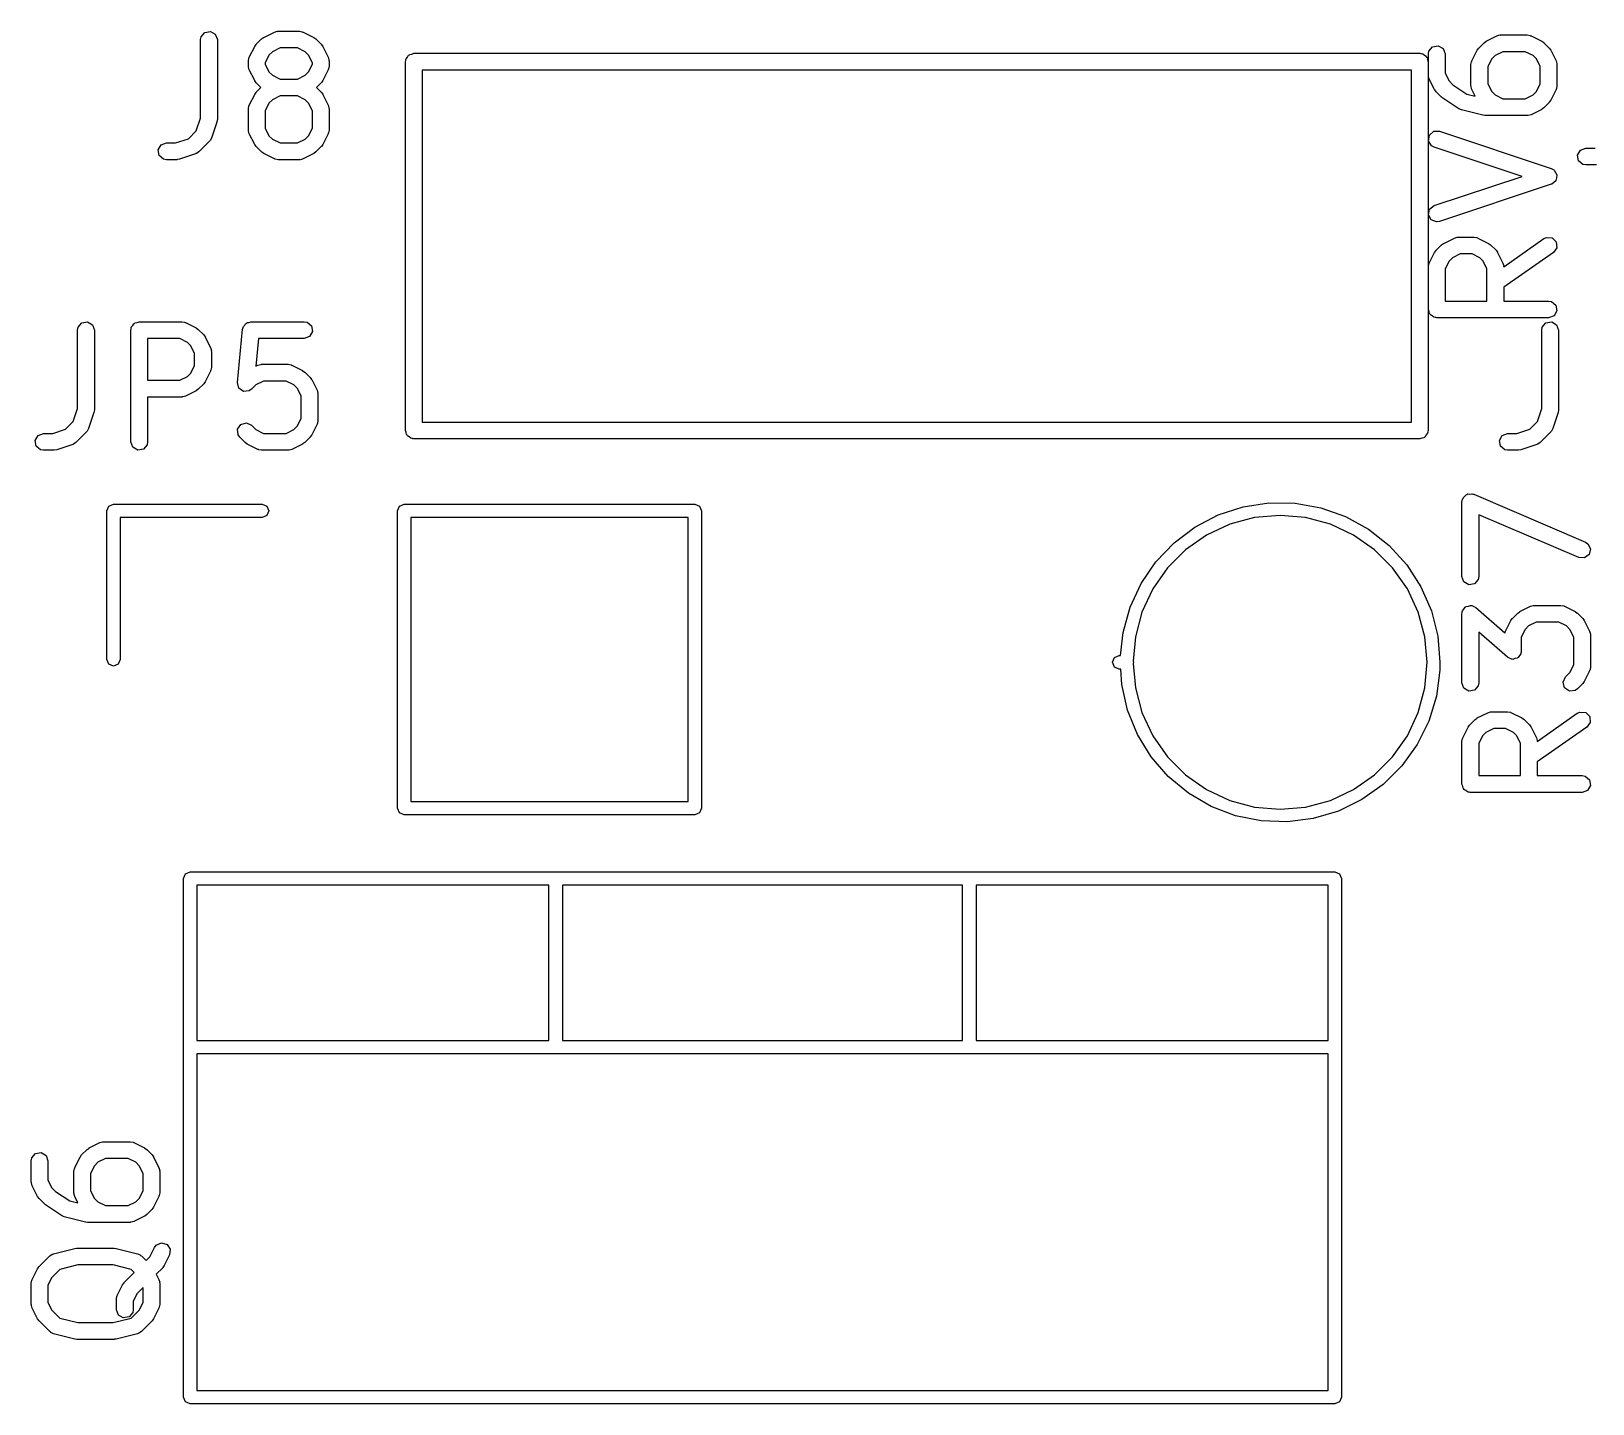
# Model space of a CAD drawing. Extents: x 10 to 287, y -200 to -10.
# Drawn here: x 111.28 to 125.25, y -58.96 to -46.68 of the extents above; entities that cross this region are included whole.
import ezdxf

# ---------------------------------------------------------------- set-up
doc = ezdxf.new("R2010")
doc.units = 0
doc.layers.add('BLACK', color=7, linetype='CONTINUOUS')

msp = doc.modelspace()

# ---------------------------------------------------------------- linework, layer by layer
at = {"layer": 'BLACK', "linetype": 'CONTINUOUS'}
for p, q in [((112.792, -46.7524), (112.796, -46.7267)), ((112.792, -47.4545), (112.792, -46.7524)), ((112.796, -46.7267), (112.829, -46.6874)), ((112.829, -46.6874), (112.88, -46.6785)), ((112.88, -46.6785), (112.924, -46.7042)), ((112.924, -46.7042), (112.942, -46.7524)), ((112.942, -46.7524), (112.942, -47.4667)), ((113.276, -46.8141), (113.289, -46.7961)), ((113.289, -46.7961), (113.29, -46.7946)), ((113.29, -46.7946), (113.337, -46.747)), ((113.337, -46.747), (113.356, -46.7341)), ((113.356, -46.7341), (113.357, -46.7329)), ((113.357, -46.7329), (113.452, -46.6853)), ((113.452, -46.6853), (113.477, -46.6779)), ((113.477, -46.6779), (113.481, -46.6789)), ((113.481, -46.6789), (113.486, -46.6774)), ((113.486, -46.6774), (113.676, -46.6774)), ((113.676, -46.6774), (113.702, -46.6819)), ((113.702, -46.6819), (113.705, -46.6848)), ((113.705, -46.6848), (113.71, -46.6853)), ((113.71, -46.6853), (113.805, -46.7329)), ((113.805, -46.7329), (113.823, -46.7463)), ((113.823, -46.7463), (113.824, -46.747)), ((113.824, -46.747), (113.872, -46.7946)), ((113.872, -46.7946), (113.885, -46.813)), ((124.228, -46.8279), (124.276, -46.7803)), ((124.276, -46.7803), (124.294, -46.7674)), ((124.294, -46.7674), (124.295, -46.7663)), ((124.295, -46.7663), (124.39, -46.7186)), ((124.39, -46.7186), (124.415, -46.7112)), ((124.415, -46.7112), (124.42, -46.7122)), ((124.42, -46.7122), (124.424, -46.7107)), ((124.424, -46.7107), (124.662, -46.7107)), ((124.662, -46.7107), (124.688, -46.7152)), ((124.688, -46.7152), (124.691, -46.7181)), ((124.691, -46.7181), (124.695, -46.7186)), ((124.695, -46.7186), (124.791, -46.7663)), ((124.791, -46.7663), (124.809, -46.7796)), ((124.809, -46.7796), (124.81, -46.7803)), ((124.81, -46.7803), (124.858, -46.8279)), ((113.22, -46.9429), (113.225, -46.9172)), ((113.225, -46.9172), (113.228, -46.9138)), ((113.228, -46.9093), (113.276, -46.8141)), ((113.228, -46.9138), (113.228, -46.9093)), ((113.404, -46.892), (113.37, -46.9606)), ((113.435, -46.8616), (113.404, -46.892)), ((113.503, -46.8274), (113.435, -46.8616)), ((113.658, -46.8274), (113.503, -46.8274)), ((113.727, -46.8616), (113.658, -46.8274)), ((113.757, -46.892), (113.727, -46.8616)), ((113.792, -46.9606), (113.757, -46.892)), ((113.885, -46.813), (113.886, -46.8141)), ((113.886, -46.8141), (113.934, -46.9093)), ((113.934, -46.9093), (113.941, -46.9343)), ((113.941, -46.9343), (113.94, -46.9386)), ((113.94, -46.9386), (113.942, -46.9429)), ((114.625, -46.95), (114.627, -46.9403)), ((114.626, -46.937), (114.628, -46.9341)), ((114.627, -46.9403), (114.626, -46.937)), ((114.628, -46.9341), (114.63, -46.9243)), ((114.63, -46.9243), (114.642, -46.9094)), ((114.642, -46.9094), (114.652, -46.8925)), ((114.652, -46.8925), (114.658, -46.8902)), ((114.658, -46.8902), (114.662, -46.885)), ((114.662, -46.885), (114.682, -46.8817)), ((114.682, -46.8817), (114.7, -46.875)), ((114.7, -46.875), (123.7, -46.875)), ((123.7, -46.875), (123.71, -46.8767)), ((123.71, -46.8767), (123.713, -46.8761)), ((123.713, -46.8761), (123.716, -46.8778)), ((123.716, -46.8778), (123.726, -46.8795)), ((123.726, -46.8795), (123.741, -46.892)), ((123.741, -46.892), (123.757, -46.9018)), ((123.757, -46.9018), (123.76, -46.9081)), ((123.76, -46.9081), (123.765, -46.9125)), ((123.765, -46.9125), (123.768, -46.9317)), ((123.768, -46.9317), (123.775, -46.95)), ((123.777, -46.881), (123.782, -46.8553)), ((123.777, -47.0714), (123.777, -46.881)), ((123.782, -46.8553), (123.815, -46.816)), ((123.815, -46.816), (123.865, -46.8071)), ((123.865, -46.8071), (123.91, -46.8327)), ((123.91, -46.8327), (123.927, -46.881)), ((123.927, -46.881), (123.927, -47.0537)), ((124.166, -46.9426), (124.214, -46.8474)), ((124.214, -46.8474), (124.227, -46.8294)), ((124.227, -46.8294), (124.228, -46.8279)), ((124.343, -46.9254), (124.308, -46.9939)), ((124.373, -46.895), (124.343, -46.9254)), ((124.442, -46.8607), (124.373, -46.895)), ((124.644, -46.8607), (124.442, -46.8607)), ((124.713, -46.895), (124.644, -46.8607)), ((124.743, -46.9254), (124.713, -46.895)), ((124.777, -46.9939), (124.743, -46.9254)), ((124.858, -46.8279), (124.871, -46.8463)), ((124.871, -46.8463), (124.872, -46.8474)), ((124.872, -46.8474), (124.919, -46.9426)), ((113.22, -46.9905), (113.22, -46.9429)), ((113.222, -46.9947), (113.22, -46.9905)), ((113.221, -46.999), (113.222, -46.9947)), ((113.228, -47.024), (113.221, -46.999)), ((113.276, -47.1193), (113.228, -47.024)), ((113.37, -46.9606), (113.37, -46.9728)), ((113.37, -46.9728), (113.404, -47.0413)), ((113.404, -47.0413), (113.435, -47.0717)), ((113.435, -47.0717), (113.503, -47.106)), ((113.658, -47.106), (113.727, -47.0717)), ((113.727, -47.0717), (113.757, -47.0413)), ((113.757, -47.0413), (113.792, -46.9728)), ((113.792, -46.9728), (113.792, -46.9606)), ((113.934, -47.024), (113.886, -47.1193)), ((113.937, -47.0161), (113.934, -47.0196)), ((113.934, -47.0196), (113.934, -47.024)), ((113.942, -46.9905), (113.937, -47.0161)), ((113.942, -46.9429), (113.942, -46.9905)), ((114.625, -50.25), (114.625, -46.95)), ((114.775, -47.025), (114.775, -50.175)), ((123.625, -47.025), (114.775, -47.025)), ((123.625, -50.175), (123.625, -47.025)), ((123.775, -46.95), (123.775, -50.25)), ((123.779, -47.0756), (123.777, -47.0714)), ((123.778, -47.08), (123.779, -47.0756)), ((123.785, -47.105), (123.778, -47.08)), ((123.927, -47.0537), (123.962, -47.1222)), ((124.158, -46.9762), (124.163, -46.9505)), ((124.158, -47.1667), (124.158, -46.9762)), ((124.163, -46.9505), (124.166, -46.9471)), ((124.166, -46.9471), (124.166, -46.9426)), ((124.308, -46.9939), (124.308, -47.149)), ((124.777, -47.149), (124.777, -46.9939)), ((124.919, -46.9426), (124.927, -46.9676)), ((124.927, -46.9676), (124.926, -46.972)), ((124.926, -46.972), (124.927, -46.9762)), ((124.927, -46.9762), (124.927, -47.1667)), ((113.277, -47.1204), (113.276, -47.1193)), ((113.29, -47.1387), (113.277, -47.1204)), ((113.332, -47.181), (113.29, -47.1387)), ((113.29, -47.2232), (113.332, -47.181)), ((113.503, -47.106), (113.658, -47.106)), ((113.872, -47.1387), (113.83, -47.181)), ((113.83, -47.181), (113.872, -47.2232)), ((113.873, -47.1373), (113.872, -47.1387)), ((113.886, -47.1193), (113.873, -47.1373)), ((123.833, -47.2002), (123.785, -47.105)), ((123.834, -47.2013), (123.833, -47.2002)), ((123.847, -47.2197), (123.834, -47.2013)), ((123.895, -47.2673), (123.847, -47.2197)), ((123.962, -47.1222), (123.995, -47.156)), ((123.995, -47.156), (124.121, -47.2399)), ((124.16, -47.1709), (124.158, -47.1667)), ((124.159, -47.1752), (124.16, -47.1709)), ((124.166, -47.2002), (124.159, -47.1752)), ((124.195, -47.2584), (124.166, -47.2002)), ((124.308, -47.149), (124.343, -47.2175)), ((124.343, -47.2175), (124.373, -47.2479)), ((124.713, -47.2479), (124.743, -47.2175)), ((124.743, -47.2175), (124.777, -47.149)), ((124.919, -47.2002), (124.872, -47.2954)), ((124.92, -47.1958), (124.919, -47.2002)), ((124.923, -47.1923), (124.92, -47.1958)), ((124.927, -47.1667), (124.923, -47.1923)), ((113.22, -47.3714), (113.225, -47.3458)), ((113.225, -47.3458), (113.228, -47.3423)), ((113.228, -47.3379), (113.276, -47.2426)), ((113.228, -47.3423), (113.228, -47.3379)), ((113.276, -47.2426), (113.289, -47.2246)), ((113.289, -47.2246), (113.29, -47.2232)), ((113.404, -47.3206), (113.37, -47.3891)), ((113.435, -47.2902), (113.404, -47.3206)), ((113.503, -47.256), (113.435, -47.2902)), ((113.658, -47.256), (113.503, -47.256)), ((113.727, -47.2902), (113.658, -47.256)), ((113.757, -47.3206), (113.727, -47.2902)), ((113.792, -47.3891), (113.757, -47.3206)), ((113.872, -47.2232), (113.885, -47.2415)), ((113.885, -47.2415), (113.886, -47.2426)), ((113.886, -47.2426), (113.934, -47.3379)), ((113.934, -47.3379), (113.941, -47.3629)), ((123.898, -47.2688), (123.895, -47.2673)), ((123.906, -47.2767), (123.898, -47.2688)), ((124.049, -47.3719), (123.906, -47.2767)), ((124.121, -47.2399), (124.195, -47.2584)), ((124.373, -47.2479), (124.442, -47.2821)), ((124.442, -47.2821), (124.644, -47.2821)), ((124.644, -47.2821), (124.713, -47.2479)), ((124.858, -47.3149), (124.81, -47.3626)), ((124.872, -47.2954), (124.858, -47.3135)), ((124.858, -47.3135), (124.858, -47.3149)), ((112.753, -47.569), (112.792, -47.4545)), ((112.938, -47.4904), (112.89, -47.6332)), ((112.942, -47.4667), (112.938, -47.4887)), ((112.938, -47.4887), (112.938, -47.4904)), ((113.22, -47.5619), (113.22, -47.3714)), ((113.37, -47.3891), (113.37, -47.5442)), ((113.792, -47.5442), (113.792, -47.3891)), ((113.941, -47.3629), (113.94, -47.3672)), ((113.94, -47.3672), (113.942, -47.3714)), ((113.942, -47.3714), (113.942, -47.5619)), ((124.049, -47.372), (124.049, -47.3719)), ((124.072, -47.3823), (124.049, -47.372)), ((124.263, -47.4299), (124.072, -47.3823)), ((124.266, -47.4295), (124.263, -47.4299)), ((124.281, -47.4321), (124.266, -47.4295)), ((124.662, -47.4321), (124.281, -47.4321)), ((124.666, -47.4306), (124.662, -47.4321)), ((124.67, -47.4316), (124.666, -47.4306)), ((124.695, -47.4242), (124.67, -47.4316)), ((124.791, -47.3766), (124.695, -47.4242)), ((124.792, -47.3754), (124.791, -47.3766)), ((124.81, -47.3626), (124.792, -47.3754)), ((112.569, -47.6774), (112.683, -47.6392)), ((112.683, -47.6392), (112.753, -47.569)), ((112.89, -47.6332), (112.878, -47.6561)), ((113.222, -47.5661), (113.22, -47.5619)), ((113.221, -47.5705), (113.222, -47.5661)), ((113.228, -47.5954), (113.221, -47.5705)), ((113.276, -47.6907), (113.228, -47.5954)), ((113.37, -47.5442), (113.404, -47.6127)), ((113.404, -47.6127), (113.435, -47.6431)), ((113.727, -47.6431), (113.757, -47.6127)), ((113.757, -47.6127), (113.792, -47.5442)), ((113.934, -47.5954), (113.886, -47.6907)), ((113.937, -47.5876), (113.934, -47.591)), ((113.934, -47.591), (113.934, -47.5954)), ((113.942, -47.5619), (113.937, -47.5876)), ((123.779, -47.6579), (123.786, -47.6071)), ((123.786, -47.6071), (123.825, -47.5731)), ((123.825, -47.5731), (123.876, -47.5717)), ((123.876, -47.5717), (124.876, -47.905)), ((112.412, -47.7394), (112.438, -47.6949)), ((112.421, -47.7899), (112.412, -47.7394)), ((112.438, -47.6949), (112.486, -47.6774)), ((112.486, -47.6774), (112.569, -47.6774)), ((112.748, -47.7759), (112.605, -47.8235)), ((112.751, -47.7731), (112.748, -47.7759)), ((112.756, -47.7727), (112.751, -47.7731)), ((112.777, -47.7578), (112.756, -47.7727)), ((112.872, -47.6626), (112.777, -47.7578)), ((112.874, -47.6585), (112.872, -47.6626)), ((112.878, -47.6561), (112.874, -47.6585)), ((113.277, -47.6918), (113.276, -47.6907)), ((113.29, -47.7102), (113.277, -47.6918)), ((113.337, -47.7578), (113.29, -47.7102)), ((113.339, -47.7585), (113.337, -47.7578)), ((113.357, -47.7718), (113.339, -47.7585)), ((113.452, -47.8195), (113.357, -47.7718)), ((113.435, -47.6431), (113.503, -47.6774)), ((113.503, -47.6774), (113.658, -47.6774)), ((113.658, -47.6774), (113.727, -47.6431)), ((113.805, -47.7718), (113.71, -47.8195)), ((113.806, -47.7707), (113.805, -47.7718)), ((113.824, -47.7578), (113.806, -47.7707)), ((113.872, -47.7102), (113.824, -47.7578)), ((113.873, -47.7087), (113.872, -47.7102)), ((113.886, -47.6907), (113.873, -47.7087)), ((123.806, -47.7016), (123.779, -47.6579)), ((123.829, -47.714), (123.806, -47.7016)), ((124.615, -47.9762), (123.829, -47.714)), ((125.112, -47.7855), (125.138, -47.7411)), ((125.138, -47.7411), (125.186, -47.7236)), ((125.186, -47.7236), (125.269, -47.7236)), ((112.46, -47.8229), (112.421, -47.7899)), ((112.486, -47.8274), (112.46, -47.8229)), ((112.581, -47.8274), (112.486, -47.8274)), ((112.582, -47.8268), (112.581, -47.8274)), ((112.605, -47.8235), (112.582, -47.8268)), ((113.457, -47.82), (113.452, -47.8195)), ((113.46, -47.8229), (113.457, -47.82)), ((113.486, -47.8274), (113.46, -47.8229)), ((113.676, -47.8274), (113.486, -47.8274)), ((113.68, -47.8258), (113.676, -47.8274)), ((113.685, -47.8269), (113.68, -47.8258)), ((113.71, -47.8195), (113.685, -47.8269)), ((124.876, -47.905), (124.899, -47.9174)), ((124.899, -47.9174), (124.9, -47.9193)), ((125.121, -47.8361), (125.112, -47.7855)), ((125.16, -47.869), (125.121, -47.8361)), ((125.186, -47.8736), (125.16, -47.869)), ((125.281, -47.8736), (125.186, -47.8736)), ((123.829, -48.2384), (124.615, -47.9762)), ((124.876, -48.0473), (123.876, -48.3807)), ((124.878, -48.046), (124.876, -48.0473)), ((124.88, -48.0459), (124.878, -48.046)), ((124.898, -48.0302), (124.88, -48.0459)), ((124.916, -48.0155), (124.898, -48.0302)), ((124.9, -47.9193), (124.902, -47.9201)), ((124.902, -47.9201), (124.913, -47.9409)), ((124.913, -47.9409), (124.926, -47.9612)), ((124.917, -48.0133), (124.916, -48.0155)), ((124.918, -48.0119), (124.917, -48.0133)), ((124.922, -47.9884), (124.918, -48.0119)), ((124.927, -47.9652), (124.922, -47.9884)), ((124.926, -47.9612), (124.926, -47.9633)), ((124.926, -47.9633), (124.927, -47.9652)), ((123.778, -48.3205), (123.788, -48.2703)), ((123.803, -48.3656), (123.778, -48.3205)), ((123.788, -48.2703), (123.829, -48.2384)), ((123.85, -48.3845), (123.803, -48.3656)), ((123.876, -48.3807), (123.85, -48.3845)), ((123.847, -48.6374), (123.895, -48.5898)), ((123.895, -48.5898), (123.913, -48.577)), ((123.913, -48.577), (123.914, -48.5758)), ((123.914, -48.5758), (124.009, -48.5282)), ((124.009, -48.5282), (124.034, -48.5207)), ((124.034, -48.5207), (124.039, -48.5218)), ((124.039, -48.5218), (124.043, -48.5202)), ((124.043, -48.5202), (124.186, -48.5202)), ((124.186, -48.5202), (124.211, -48.5248)), ((124.211, -48.5248), (124.215, -48.5276)), ((124.215, -48.5276), (124.219, -48.5282)), ((124.219, -48.5282), (124.314, -48.5758)), ((124.314, -48.5758), (124.333, -48.5891)), ((124.333, -48.5891), (124.334, -48.5898)), ((124.334, -48.5898), (124.382, -48.6374)), ((124.451, -48.7848), (124.809, -48.5338)), ((124.809, -48.5338), (124.833, -48.5228)), ((124.833, -48.5228), (124.884, -48.5273)), ((124.884, -48.5273), (124.92, -48.5636)), ((124.925, -48.6147), (124.895, -48.6567)), ((124.92, -48.5636), (124.925, -48.6147)), ((123.782, -48.7601), (123.785, -48.7566)), ((123.785, -48.7522), (123.833, -48.6569)), ((123.785, -48.7566), (123.785, -48.7522)), ((123.833, -48.6569), (123.846, -48.6389)), ((123.846, -48.6389), (123.847, -48.6374)), ((123.962, -48.7349), (123.927, -48.8034)), ((123.992, -48.7045), (123.962, -48.7349)), ((124.061, -48.6702), (123.992, -48.7045)), ((124.168, -48.6702), (124.061, -48.6702)), ((124.237, -48.7045), (124.168, -48.6702)), ((124.267, -48.7349), (124.237, -48.7045)), ((124.301, -48.8034), (124.267, -48.7349)), ((124.382, -48.6374), (124.394, -48.6558)), ((124.394, -48.6558), (124.396, -48.6569)), ((124.396, -48.6569), (124.443, -48.7522)), ((124.443, -48.7522), (124.451, -48.7771)), ((124.895, -48.6567), (124.451, -48.9676)), ((123.777, -48.7857), (123.782, -48.7601)), ((123.777, -49.1667), (123.777, -48.7857)), ((123.927, -48.8034), (123.927, -49.0917)), ((124.301, -49.0917), (124.301, -48.8034)), ((124.451, -48.7771), (124.45, -48.7815)), ((124.45, -48.7815), (124.451, -48.7848)), ((124.451, -48.9676), (124.451, -49.0917)), ((123.784, -49.185), (123.777, -49.1667)), ((123.927, -49.0917), (124.301, -49.0917)), ((124.451, -49.0917), (124.852, -49.0917)), ((124.852, -49.0917), (124.878, -49.0962)), ((124.878, -49.0962), (124.917, -49.1292)), ((124.917, -49.1292), (124.926, -49.1797)), ((111.696, -49.3267), (111.729, -49.2874)), ((111.729, -49.2874), (111.78, -49.2785)), ((111.78, -49.2785), (111.824, -49.3042)), ((111.824, -49.3042), (111.842, -49.3524)), ((112.172, -49.3267), (112.185, -49.3118)), ((112.185, -49.3118), (112.195, -49.2949)), ((112.195, -49.2949), (112.201, -49.2926)), ((112.201, -49.2926), (112.205, -49.2874)), ((112.205, -49.2874), (112.225, -49.284)), ((112.225, -49.284), (112.243, -49.2774)), ((112.243, -49.2774), (112.624, -49.2774)), ((112.624, -49.2774), (112.649, -49.2819)), ((112.649, -49.2819), (112.653, -49.2848)), ((112.653, -49.2848), (112.657, -49.2853)), ((112.657, -49.2853), (112.753, -49.3329)), ((113.175, -49.3198), (113.187, -49.3087)), ((113.187, -49.3087), (113.195, -49.2949)), ((113.195, -49.2949), (113.204, -49.2913)), ((113.204, -49.2913), (113.212, -49.284)), ((113.212, -49.284), (113.228, -49.2828)), ((113.228, -49.2828), (113.243, -49.2774)), ((113.243, -49.2774), (113.719, -49.2774)), ((113.719, -49.2774), (113.745, -49.2819)), ((113.745, -49.2819), (113.784, -49.3149)), ((113.784, -49.3149), (113.793, -49.3654)), ((123.787, -49.2042), (123.784, -49.185)), ((123.793, -49.2085), (123.787, -49.2042)), ((123.795, -49.2149), (123.793, -49.2085)), ((123.812, -49.2246), (123.795, -49.2149)), ((123.827, -49.2371), (123.812, -49.2246)), ((123.836, -49.2389), (123.827, -49.2371)), ((123.839, -49.2405), (123.836, -49.2389)), ((123.843, -49.2399), (123.839, -49.2405)), ((123.852, -49.2417), (123.843, -49.2399)), ((124.852, -49.2417), (123.852, -49.2417)), ((124.796, -49.3267), (124.829, -49.2874)), ((124.829, -49.2874), (124.88, -49.2785)), ((124.901, -49.2241), (124.852, -49.2417)), ((124.88, -49.2785), (124.924, -49.3042)), ((124.926, -49.1797), (124.901, -49.2241)), ((124.924, -49.3042), (124.942, -49.3524)), ((111.692, -49.3524), (111.696, -49.3267)), ((111.692, -50.0545), (111.692, -49.3524)), ((111.842, -49.3524), (111.842, -50.0667)), ((112.168, -49.3524), (112.17, -49.3426)), ((112.168, -50.3524), (112.168, -49.3524)), ((112.169, -49.3394), (112.171, -49.3365)), ((112.17, -49.3426), (112.169, -49.3394)), ((112.171, -49.3365), (112.172, -49.3267)), ((112.318, -49.4274), (112.318, -49.8012)), ((112.606, -49.4274), (112.318, -49.4274)), ((112.675, -49.4616), (112.606, -49.4274)), ((112.753, -49.3329), (112.771, -49.3463)), ((112.771, -49.3463), (112.772, -49.347)), ((112.772, -49.347), (112.82, -49.3946)), ((112.82, -49.3946), (112.833, -49.413)), ((112.833, -49.413), (112.834, -49.4141)), ((112.834, -49.4141), (112.881, -49.5093)), ((113.121, -49.8211), (113.168, -49.3449)), ((113.168, -49.3449), (113.169, -49.3411)), ((113.169, -49.3394), (113.171, -49.3367)), ((113.169, -49.3411), (113.169, -49.3394)), ((113.171, -49.3367), (113.175, -49.3198)), ((113.311, -49.4274), (113.286, -49.6756)), ((113.719, -49.4274), (113.311, -49.4274)), ((113.767, -49.4098), (113.719, -49.4274)), ((113.793, -49.3654), (113.767, -49.4098)), ((124.792, -49.3524), (124.796, -49.3267)), ((124.792, -50.0545), (124.792, -49.3524)), ((124.942, -49.3524), (124.942, -50.0667)), ((112.705, -49.492), (112.675, -49.4616)), ((112.739, -49.5606), (112.705, -49.492)), ((112.739, -49.668), (112.739, -49.5606)), ((112.881, -49.5093), (112.889, -49.5343)), ((112.889, -49.5343), (112.888, -49.5386)), ((112.888, -49.5386), (112.889, -49.5429)), ((112.889, -49.5429), (112.889, -49.6857)), ((112.705, -49.7365), (112.739, -49.668)), ((112.881, -49.7193), (112.834, -49.8145)), ((112.882, -49.7148), (112.881, -49.7193)), ((112.885, -49.7114), (112.882, -49.7148)), ((112.889, -49.6857), (112.885, -49.7114)), ((113.286, -49.6756), (113.305, -49.6663)), ((113.305, -49.6663), (113.33, -49.6588)), ((113.33, -49.6588), (113.334, -49.6599)), ((113.334, -49.6599), (113.338, -49.6583)), ((113.338, -49.6583), (113.576, -49.6583)), ((113.576, -49.6583), (113.602, -49.6629)), ((113.602, -49.6629), (113.605, -49.6657)), ((113.605, -49.6657), (113.61, -49.6663)), ((113.61, -49.6663), (113.705, -49.7139)), ((113.705, -49.7139), (113.723, -49.7272)), ((113.723, -49.7272), (113.724, -49.7279)), ((113.724, -49.7279), (113.772, -49.7755)), ((112.318, -49.8012), (112.606, -49.8012)), ((112.606, -49.8012), (112.675, -49.7669)), ((112.675, -49.7669), (112.705, -49.7365)), ((112.82, -49.834), (112.772, -49.8816)), ((112.834, -49.8145), (112.82, -49.8325)), ((112.82, -49.8325), (112.82, -49.834)), ((113.121, -49.8216), (113.121, -49.8211)), ((113.121, -49.822), (113.121, -49.8216)), ((113.127, -49.8464), (113.121, -49.822)), ((113.133, -49.8708), (113.127, -49.8464)), ((113.134, -49.8711), (113.133, -49.8708)), ((113.134, -49.8716), (113.134, -49.8711)), ((113.154, -49.886), (113.134, -49.8716)), ((113.287, -49.8426), (113.248, -49.8816)), ((113.356, -49.8083), (113.287, -49.8426)), ((113.558, -49.8083), (113.356, -49.8083)), ((113.627, -49.8426), (113.558, -49.8083)), ((113.657, -49.873), (113.627, -49.8426)), ((113.692, -49.9415), (113.657, -49.873)), ((113.772, -49.7755), (113.785, -49.7939)), ((113.785, -49.7939), (113.786, -49.795)), ((113.786, -49.795), (113.834, -49.8903)), ((112.624, -49.9512), (112.318, -49.9512)), ((112.318, -49.9512), (112.318, -50.3524)), ((112.628, -49.9497), (112.624, -49.9512)), ((112.632, -49.9507), (112.628, -49.9497)), ((112.657, -49.9433), (112.632, -49.9507)), ((112.753, -49.8957), (112.657, -49.9433)), ((112.754, -49.8945), (112.753, -49.8957)), ((112.772, -49.8816), (112.754, -49.8945)), ((113.175, -49.9008), (113.154, -49.886)), ((113.176, -49.901), (113.175, -49.9007)), ((113.175, -49.9007), (113.175, -49.9008)), ((113.201, -49.8988), (113.176, -49.901)), ((113.226, -49.8969), (113.201, -49.8988)), ((113.227, -49.8965), (113.226, -49.8966)), ((113.226, -49.8966), (113.226, -49.8969)), ((113.248, -49.8816), (113.227, -49.8965)), ((113.692, -50.1442), (113.692, -49.9415)), ((113.834, -49.8903), (113.841, -49.9152)), ((113.841, -49.9152), (113.84, -49.9196)), ((113.84, -49.9196), (113.842, -49.9238)), ((113.842, -49.9238), (113.842, -50.1619)), ((111.653, -50.169), (111.692, -50.0545)), ((111.838, -50.0904), (111.79, -50.2332)), ((111.842, -50.0667), (111.838, -50.0887)), ((111.838, -50.0887), (111.838, -50.0904)), ((113.657, -50.2127), (113.692, -50.1442)), ((124.753, -50.169), (124.792, -50.0545)), ((124.938, -50.0904), (124.89, -50.2332)), ((124.942, -50.0667), (124.938, -50.0887)), ((124.938, -50.0887), (124.938, -50.0904)), ((111.338, -50.2949), (111.386, -50.2774)), ((111.386, -50.2774), (111.469, -50.2774)), ((111.469, -50.2774), (111.583, -50.2392)), ((111.583, -50.2392), (111.653, -50.169)), ((111.772, -50.2626), (111.677, -50.3578)), ((111.774, -50.2585), (111.772, -50.2626)), ((111.778, -50.2561), (111.774, -50.2585)), ((111.79, -50.2332), (111.778, -50.2561)), ((113.123, -50.2377), (113.152, -50.1957)), ((113.127, -50.2888), (113.123, -50.2377)), ((113.142, -50.3102), (113.127, -50.2888)), ((113.152, -50.1957), (113.202, -50.1824)), ((113.202, -50.1824), (113.248, -50.2041)), ((113.248, -50.2041), (113.287, -50.2431)), ((113.287, -50.2431), (113.356, -50.2774)), ((113.356, -50.2774), (113.558, -50.2774)), ((113.558, -50.2774), (113.627, -50.2431)), ((113.627, -50.2431), (113.657, -50.2127)), ((113.786, -50.2907), (113.773, -50.3087)), ((113.834, -50.1954), (113.786, -50.2907)), ((113.837, -50.1876), (113.834, -50.191)), ((113.834, -50.191), (113.834, -50.1954)), ((113.842, -50.1619), (113.837, -50.1876)), ((114.632, -50.2683), (114.625, -50.25)), ((114.635, -50.2875), (114.632, -50.2683)), ((114.64, -50.2918), (114.635, -50.2875)), ((114.643, -50.2982), (114.64, -50.2918)), ((114.775, -50.175), (123.625, -50.175)), ((123.758, -50.2906), (123.748, -50.3075)), ((123.77, -50.2757), (123.758, -50.2906)), ((123.772, -50.2659), (123.77, -50.2757)), ((123.774, -50.263), (123.772, -50.2659)), ((123.775, -50.25), (123.773, -50.2597)), ((123.773, -50.2597), (123.774, -50.263)), ((124.438, -50.2949), (124.486, -50.2774)), ((124.486, -50.2774), (124.569, -50.2774)), ((124.569, -50.2774), (124.683, -50.2392)), ((124.683, -50.2392), (124.753, -50.169)), ((124.872, -50.2626), (124.777, -50.3578)), ((124.874, -50.2585), (124.872, -50.2626)), ((124.878, -50.2561), (124.874, -50.2585)), ((124.89, -50.2332), (124.878, -50.2561)), ((111.312, -50.3394), (111.338, -50.2949)), ((111.321, -50.3899), (111.312, -50.3394)), ((111.36, -50.4229), (111.321, -50.3899)), ((111.386, -50.4274), (111.36, -50.4229)), ((111.481, -50.4274), (111.386, -50.4274)), ((111.482, -50.4268), (111.481, -50.4274)), ((111.505, -50.4235), (111.482, -50.4268)), ((111.648, -50.3759), (111.505, -50.4235)), ((111.651, -50.3731), (111.648, -50.3759)), ((111.656, -50.3727), (111.651, -50.3731)), ((111.677, -50.3578), (111.656, -50.3727)), ((112.185, -50.4006), (112.168, -50.3524)), ((112.23, -50.4262), (112.185, -50.4006)), ((112.28, -50.4173), (112.23, -50.4262)), ((112.313, -50.378), (112.28, -50.4173)), ((112.318, -50.3524), (112.313, -50.378)), ((113.19, -50.3578), (113.142, -50.3102)), ((113.191, -50.3585), (113.19, -50.3578)), ((113.209, -50.3718), (113.191, -50.3585)), ((113.305, -50.4195), (113.209, -50.3718)), ((113.309, -50.42), (113.305, -50.4195)), ((113.312, -50.4229), (113.309, -50.42)), ((113.338, -50.4274), (113.312, -50.4229)), ((113.576, -50.4274), (113.338, -50.4274)), ((113.58, -50.4258), (113.576, -50.4274)), ((113.585, -50.4269), (113.58, -50.4258)), ((113.61, -50.4195), (113.585, -50.4269)), ((113.705, -50.3718), (113.61, -50.4195)), ((113.706, -50.3707), (113.705, -50.3718)), ((113.724, -50.3578), (113.706, -50.3707)), ((113.772, -50.3102), (113.724, -50.3578)), ((113.773, -50.3087), (113.772, -50.3102)), ((114.659, -50.308), (114.643, -50.2982)), ((114.674, -50.3205), (114.659, -50.308)), ((114.684, -50.3222), (114.674, -50.3205)), ((114.687, -50.3239), (114.684, -50.3222)), ((114.69, -50.3233), (114.687, -50.3239)), ((114.7, -50.325), (114.69, -50.3233)), ((123.7, -50.325), (114.7, -50.325)), ((123.718, -50.3183), (123.7, -50.325)), ((123.737, -50.315), (123.718, -50.3183)), ((123.742, -50.3098), (123.737, -50.315)), ((123.748, -50.3075), (123.742, -50.3098)), ((124.412, -50.3394), (124.438, -50.2949)), ((124.421, -50.3899), (124.412, -50.3394)), ((124.46, -50.4229), (124.421, -50.3899)), ((124.486, -50.4274), (124.46, -50.4229)), ((124.581, -50.4274), (124.486, -50.4274)), ((124.582, -50.4268), (124.581, -50.4274)), ((124.605, -50.4235), (124.582, -50.4268)), ((124.748, -50.3759), (124.605, -50.4235)), ((124.751, -50.3731), (124.748, -50.3759)), ((124.756, -50.3727), (124.751, -50.3731)), ((124.777, -50.3578), (124.756, -50.3727)), ((124.088, -50.858), (124.09, -50.8494)), ((124.09, -50.8494), (124.104, -50.8389)), ((124.104, -50.8389), (124.115, -50.8255)), ((124.115, -50.8255), (124.124, -50.824)), ((124.124, -50.824), (124.131, -50.8187)), ((124.131, -50.8187), (124.148, -50.8197)), ((124.148, -50.8197), (124.165, -50.8166)), ((124.165, -50.8166), (124.173, -50.821)), ((124.173, -50.821), (124.182, -50.8215)), ((124.182, -50.8215), (125.182, -51.2501)), ((111.954, -50.97), (111.971, -50.9276)), ((111.954, -52.3), (111.954, -50.97)), ((111.971, -50.9276), (112.014, -50.91)), ((112.014, -50.91), (113.344, -50.91)), ((113.344, -50.91), (113.386, -50.9276)), ((113.386, -50.9276), (113.404, -50.97)), ((113.404, -50.97), (113.386, -51.0124)), ((114.554, -50.97), (114.571, -50.9276)), ((114.554, -53.63), (114.554, -50.97)), ((114.571, -50.9276), (114.614, -50.91)), ((114.614, -50.91), (117.214, -50.91)), ((117.214, -50.91), (117.256, -50.9276)), ((117.256, -50.9276), (117.274, -50.97)), ((117.274, -50.97), (117.274, -53.63)), ((121.896, -51.0067), (122.119, -50.9339)), ((122.119, -50.9339), (122.35, -50.8985)), ((122.35, -50.8985), (122.585, -50.9013)), ((122.585, -50.9013), (122.815, -50.9424)), ((122.815, -50.9424), (123.036, -51.0207)), ((124.077, -50.8905), (124.082, -50.8648)), ((124.077, -51.5571), (124.077, -50.8905)), ((124.082, -50.8648), (124.088, -50.858)), ((113.344, -51.03), (112.074, -51.03)), ((112.074, -51.03), (112.074, -52.3)), ((113.386, -51.0124), (113.344, -51.03)), ((114.674, -51.03), (114.674, -53.57)), ((117.154, -51.03), (114.674, -51.03)), ((117.154, -53.57), (117.154, -51.03)), ((121.501, -51.2556), (121.688, -51.1149)), ((121.688, -51.1149), (121.896, -51.0067)), ((122, -51.0893), (121.792, -51.1862)), ((122.222, -51.03), (122, -51.0893)), ((122.45, -51.01), (122.222, -51.03)), ((122.678, -51.03), (122.45, -51.01)), ((122.9, -51.0893), (122.678, -51.03)), ((123.108, -51.1862), (122.9, -51.0893)), ((123.036, -51.0207), (123.241, -51.1339)), ((125.123, -51.388), (124.227, -51.0042)), ((124.227, -51.0042), (124.227, -51.5571)), ((121.339, -51.4251), (121.501, -51.2556)), ((121.792, -51.1862), (121.605, -51.3176)), ((123.295, -51.3176), (123.108, -51.1862)), ((123.241, -51.1339), (123.425, -51.2792)), ((125.182, -51.2501), (125.204, -51.2644)), ((125.204, -51.2644), (125.227, -51.3102)), ((121.605, -51.3176), (121.443, -51.4797)), ((123.457, -51.4797), (123.295, -51.3176)), ((123.425, -51.2792), (123.583, -51.4525)), ((125.174, -51.3908), (125.123, -51.388)), ((125.215, -51.3601), (125.174, -51.3908)), ((125.227, -51.3102), (125.215, -51.3601)), ((121.207, -51.6187), (121.339, -51.4251)), ((121.443, -51.4797), (121.311, -51.6675)), ((123.589, -51.6675), (123.457, -51.4797)), ((123.583, -51.4525), (123.71, -51.6493)), ((121.108, -51.8312), (121.207, -51.6187)), ((121.311, -51.6675), (121.214, -51.8752)), ((123.686, -51.8752), (123.589, -51.6675)), ((123.71, -51.6493), (123.804, -51.8642)), ((124.095, -51.6054), (124.077, -51.5571)), ((124.139, -51.631), (124.095, -51.6054)), ((124.19, -51.6221), (124.139, -51.631)), ((124.223, -51.5828), (124.19, -51.6221)), ((124.227, -51.5571), (124.223, -51.5828)), ((124.105, -51.832), (124.111, -51.8301)), ((124.111, -51.8301), (124.115, -51.8255)), ((124.115, -51.8255), (124.135, -51.822)), ((124.135, -51.822), (124.154, -51.8155)), ((124.154, -51.8155), (124.16, -51.8177)), ((124.16, -51.8177), (124.165, -51.8166)), ((124.165, -51.8166), (124.183, -51.8267)), ((124.183, -51.8267), (124.202, -51.834)), ((124.595, -51.871), (124.69, -51.8234)), ((124.69, -51.8234), (124.715, -51.816)), ((124.715, -51.816), (124.72, -51.817)), ((124.72, -51.817), (124.724, -51.8155)), ((124.724, -51.8155), (124.962, -51.8155)), ((124.962, -51.8155), (124.988, -51.82)), ((124.988, -51.82), (124.991, -51.8229)), ((124.991, -51.8229), (124.995, -51.8234)), ((124.995, -51.8234), (125.091, -51.871)), ((121.045, -52.057), (121.108, -51.8312)), ((121.214, -51.8752), (121.155, -52.0967)), ((123.745, -52.0967), (123.686, -51.8752)), ((123.804, -51.8642), (123.861, -52.0914)), ((124.077, -51.8905), (124.079, -51.8794)), ((124.077, -52.5095), (124.077, -51.8905)), ((124.079, -51.8759), (124.08, -51.8733)), ((124.079, -51.8794), (124.079, -51.8759)), ((124.08, -51.8733), (124.082, -51.8648)), ((124.082, -51.8648), (124.095, -51.8493)), ((124.095, -51.8493), (124.105, -51.832)), ((124.202, -51.834), (124.462, -52.0615)), ((124.466, -52.0474), (124.514, -51.9522)), ((124.514, -51.9522), (124.527, -51.9342)), ((124.527, -51.9342), (124.528, -51.9327)), ((124.528, -51.9327), (124.576, -51.8851)), ((124.576, -51.8851), (124.594, -51.8722)), ((124.594, -51.8722), (124.595, -51.871)), ((124.742, -51.9655), (124.673, -51.9997)), ((124.944, -51.9655), (124.742, -51.9655)), ((125.013, -51.9997), (124.944, -51.9655)), ((125.091, -51.871), (125.109, -51.8844)), ((125.109, -51.8844), (125.11, -51.8851)), ((125.11, -51.8851), (125.158, -51.9327)), ((125.158, -51.9327), (125.171, -51.951)), ((125.171, -51.951), (125.172, -51.9522)), ((125.172, -51.9522), (125.219, -52.0474)), ((121.023, -52.265), (121.045, -52.057)), ((121.155, -52.0967), (121.136, -52.315)), ((123.765, -52.325), (123.745, -52.0967)), ((123.861, -52.0914), (123.88, -52.325)), ((124.484, -52.2803), (124.227, -52.0558)), ((124.227, -52.0558), (124.227, -52.5095)), ((124.462, -52.0615), (124.463, -52.0553)), ((124.463, -52.0553), (124.466, -52.0519)), ((124.466, -52.0519), (124.466, -52.0474)), ((124.643, -52.0301), (124.608, -52.0987)), ((124.608, -52.0987), (124.608, -52.2238)), ((124.673, -51.9997), (124.643, -52.0301)), ((125.043, -52.0301), (125.013, -51.9997)), ((125.077, -52.0987), (125.043, -52.0301)), ((125.077, -52.349), (125.077, -52.0987)), ((125.219, -52.0474), (125.227, -52.0724)), ((125.227, -52.0724), (125.226, -52.0767)), ((125.226, -52.0767), (125.227, -52.081)), ((125.227, -52.081), (125.227, -52.3667)), ((124.604, -52.2495), (124.591, -52.2649)), ((124.605, -52.241), (124.604, -52.2495)), ((124.607, -52.2384), (124.605, -52.241)), ((124.608, -52.2238), (124.606, -52.2349)), ((124.606, -52.2349), (124.607, -52.2384)), ((111.971, -52.3424), (111.954, -52.3)), ((112.014, -52.36), (111.971, -52.3424)), ((112.056, -52.3424), (112.014, -52.36)), ((112.074, -52.3), (112.056, -52.3424)), ((120.95, -52.325), (120.968, -52.2826)), ((120.968, -52.3674), (120.95, -52.325)), ((120.968, -52.2826), (121.01, -52.265)), ((121.01, -52.385), (120.968, -52.3674)), ((121.01, -52.265), (121.023, -52.265)), ((121.026, -52.385), (121.01, -52.385)), ((121.034, -52.524), (121.026, -52.385)), ((121.136, -52.315), (121.14, -52.325)), ((121.14, -52.325), (121.136, -52.335)), ((121.136, -52.335), (121.155, -52.5533)), ((123.745, -52.5533), (123.765, -52.325)), ((123.88, -52.325), (123.878, -52.3949)), ((124.503, -52.2876), (124.484, -52.2803)), ((124.52, -52.2977), (124.503, -52.2876)), ((124.526, -52.2966), (124.52, -52.2977)), ((124.532, -52.2988), (124.526, -52.2966)), ((124.551, -52.2923), (124.532, -52.2988)), ((124.571, -52.2888), (124.551, -52.2923)), ((124.575, -52.2842), (124.571, -52.2888)), ((124.58, -52.2822), (124.575, -52.2842)), ((124.591, -52.2649), (124.58, -52.2822)), ((125.043, -52.4175), (125.077, -52.349)), ((125.227, -52.3667), (125.223, -52.3923)), ((121.085, -52.7526), (121.034, -52.524)), ((123.878, -52.3949), (123.848, -52.6272)), ((124.095, -52.5577), (124.077, -52.5095)), ((124.227, -52.5095), (124.223, -52.5352)), ((124.982, -52.503), (125.004, -52.4565)), ((124.996, -52.5525), (124.982, -52.503)), ((125.004, -52.4565), (125.043, -52.4175)), ((125.158, -52.5149), (125.11, -52.5626)), ((125.172, -52.4954), (125.158, -52.5135)), ((125.158, -52.5135), (125.158, -52.5149)), ((125.219, -52.4002), (125.172, -52.4954)), ((125.22, -52.3958), (125.219, -52.4002)), ((125.223, -52.3923), (125.22, -52.3958)), ((121.155, -52.5533), (121.214, -52.7748)), ((123.686, -52.7748), (123.745, -52.5533)), ((123.848, -52.6272), (123.78, -52.8514)), ((124.139, -52.5834), (124.095, -52.5577)), ((124.19, -52.5745), (124.139, -52.5834)), ((124.223, -52.5352), (124.19, -52.5745)), ((125.038, -52.582), (124.996, -52.5525)), ((125.089, -52.5775), (125.038, -52.582)), ((125.11, -52.5626), (125.089, -52.5775)), ((121.174, -52.9698), (121.085, -52.7526)), ((121.214, -52.7748), (121.311, -52.9825)), ((123.589, -52.9825), (123.686, -52.7748)), ((124.214, -52.8234), (124.309, -52.7758)), ((124.309, -52.7758), (124.334, -52.7683)), ((124.334, -52.7683), (124.339, -52.7694)), ((124.339, -52.7694), (124.343, -52.7679)), ((124.343, -52.7679), (124.486, -52.7679)), ((124.486, -52.7679), (124.511, -52.7724)), ((124.511, -52.7724), (124.515, -52.7753)), ((124.515, -52.7753), (124.519, -52.7758)), ((124.519, -52.7758), (124.614, -52.8234)), ((124.751, -53.0324), (125.109, -52.7814)), ((125.109, -52.7814), (125.133, -52.7704)), ((125.133, -52.7704), (125.184, -52.7749)), ((125.184, -52.7749), (125.22, -52.8112)), ((123.78, -52.8514), (123.676, -53.0615)), ((124.085, -52.9998), (124.133, -52.9046)), ((124.133, -52.9046), (124.146, -52.8865)), ((124.146, -52.8865), (124.147, -52.8851)), ((124.147, -52.8851), (124.195, -52.8374)), ((124.195, -52.8374), (124.213, -52.8246)), ((124.213, -52.8246), (124.214, -52.8234)), ((124.361, -52.9179), (124.292, -52.9521)), ((124.468, -52.9179), (124.361, -52.9179)), ((124.537, -52.9521), (124.468, -52.9179)), ((124.614, -52.8234), (124.633, -52.8368)), ((124.633, -52.8368), (124.634, -52.8374)), ((124.634, -52.8374), (124.682, -52.8851)), ((124.682, -52.8851), (124.694, -52.9034)), ((124.694, -52.9034), (124.696, -52.9046)), ((124.696, -52.9046), (124.743, -52.9998)), ((125.195, -52.9043), (124.751, -53.2152)), ((125.225, -52.8623), (125.195, -52.9043)), ((125.22, -52.8112), (125.225, -52.8623)), ((121.296, -53.1696), (121.174, -52.9698)), ((121.311, -52.9825), (121.443, -53.1703)), ((123.457, -53.1703), (123.589, -52.9825)), ((123.676, -53.0615), (123.539, -53.2518)), ((124.077, -53.0333), (124.082, -53.0077)), ((124.077, -53.4143), (124.077, -53.0333)), ((124.082, -53.0077), (124.085, -53.0042)), ((124.085, -53.0042), (124.085, -52.9998)), ((124.262, -52.9825), (124.227, -53.051)), ((124.227, -53.051), (124.227, -53.3393)), ((124.292, -52.9521), (124.262, -52.9825)), ((124.567, -52.9825), (124.537, -52.9521)), ((124.601, -53.051), (124.567, -52.9825)), ((124.601, -53.3393), (124.601, -53.051)), ((124.743, -52.9998), (124.751, -53.0248)), ((124.751, -53.0248), (124.75, -53.0291)), ((124.75, -53.0291), (124.751, -53.0324)), ((121.449, -53.3467), (121.296, -53.1696)), ((121.443, -53.1703), (121.605, -53.3324)), ((123.295, -53.3324), (123.457, -53.1703)), ((124.751, -53.2152), (124.751, -53.3393)), ((121.63, -53.4964), (121.449, -53.3467)), ((121.605, -53.3324), (121.792, -53.4638)), ((123.108, -53.4638), (123.295, -53.3324)), ((123.539, -53.2518), (123.373, -53.4172)), ((124.227, -53.3393), (124.601, -53.3393)), ((124.751, -53.3393), (125.152, -53.3393)), ((125.152, -53.3393), (125.178, -53.3438)), ((125.178, -53.3438), (125.217, -53.3768)), ((121.832, -53.6146), (121.63, -53.4964)), ((121.792, -53.4638), (122, -53.5607)), ((122.9, -53.5607), (123.108, -53.4638)), ((123.373, -53.4172), (123.182, -53.5533)), ((124.084, -53.4326), (124.077, -53.4143)), ((124.087, -53.4518), (124.084, -53.4326)), ((124.093, -53.4561), (124.087, -53.4518)), ((124.095, -53.4625), (124.093, -53.4561)), ((124.112, -53.4722), (124.095, -53.4625)), ((124.127, -53.4848), (124.112, -53.4722)), ((124.136, -53.4865), (124.127, -53.4848)), ((124.139, -53.4881), (124.136, -53.4865)), ((124.143, -53.4876), (124.139, -53.4881)), ((124.152, -53.4893), (124.143, -53.4876)), ((125.152, -53.4893), (124.152, -53.4893)), ((125.201, -53.4717), (125.152, -53.4893)), ((125.226, -53.4273), (125.201, -53.4717)), ((125.217, -53.3768), (125.226, -53.4273)), ((114.571, -53.6724), (114.554, -53.63)), ((114.674, -53.57), (117.154, -53.57)), ((117.274, -53.63), (117.256, -53.6724)), ((122.051, -53.6982), (121.832, -53.6146)), ((122, -53.5607), (122.222, -53.62)), ((122.222, -53.62), (122.45, -53.64)), ((122.45, -53.64), (122.678, -53.62)), ((122.678, -53.62), (122.9, -53.5607)), ((123.182, -53.5533), (122.972, -53.6564)), ((114.614, -53.69), (114.571, -53.6724)), ((117.214, -53.69), (114.614, -53.69)), ((117.256, -53.6724), (117.214, -53.69)), ((122.281, -53.7449), (122.051, -53.6982)), ((122.515, -53.7535), (122.281, -53.7449)), ((122.747, -53.7238), (122.515, -53.7535)), ((122.972, -53.6564), (122.747, -53.7238)), ((112.656, -54.2172), (112.699, -54.1996)), ((112.699, -54.1996), (122.939, -54.1996)), ((122.939, -54.1996), (122.981, -54.2172)), ((112.639, -54.2596), (112.656, -54.2172)), ((112.639, -58.9006), (112.639, -54.2596)), ((112.759, -54.3196), (112.759, -55.7096)), ((115.909, -54.3196), (112.759, -54.3196)), ((115.909, -55.7096), (115.909, -54.3196)), ((116.029, -54.3196), (116.029, -55.7096)), ((119.61, -54.3196), (116.029, -54.3196)), ((119.61, -55.7096), (119.61, -54.3196)), ((119.73, -54.3196), (119.73, -55.7096)), ((122.879, -54.3196), (119.73, -54.3196)), ((122.879, -55.7096), (122.879, -54.3196)), ((122.981, -54.2172), (122.999, -54.2596)), ((122.999, -54.2596), (122.999, -58.9006)), ((112.759, -55.7096), (115.909, -55.7096)), ((116.029, -55.7096), (119.61, -55.7096)), ((119.73, -55.7096), (122.879, -55.7096)), ((122.879, -55.8296), (112.759, -55.8296)), ((112.759, -55.8296), (112.759, -58.8406)), ((122.879, -58.8406), (122.879, -55.8296)), ((111.315, -56.7208), (111.365, -56.7119)), ((111.365, -56.7119), (111.41, -56.7375)), ((111.728, -56.7327), (111.776, -56.6851)), ((111.776, -56.6851), (111.794, -56.6722)), ((111.794, -56.6722), (111.795, -56.671)), ((111.795, -56.671), (111.89, -56.6234)), ((111.89, -56.6234), (111.915, -56.616)), ((111.915, -56.616), (111.92, -56.617)), ((111.92, -56.617), (111.924, -56.6155)), ((111.924, -56.6155), (112.162, -56.6155)), ((112.162, -56.6155), (112.188, -56.62)), ((112.188, -56.62), (112.191, -56.6229)), ((112.191, -56.6229), (112.195, -56.6234)), ((112.195, -56.6234), (112.291, -56.671)), ((112.291, -56.671), (112.309, -56.6844)), ((112.309, -56.6844), (112.31, -56.6851)), ((112.31, -56.6851), (112.358, -56.7327)), ((111.277, -56.7857), (111.282, -56.7601)), ((111.277, -56.9762), (111.277, -56.7857)), ((111.282, -56.7601), (111.315, -56.7208)), ((111.41, -56.7375), (111.427, -56.7857)), ((111.427, -56.7857), (111.427, -56.9585)), ((111.658, -56.881), (111.663, -56.8553)), ((111.663, -56.8553), (111.666, -56.8519)), ((111.666, -56.8474), (111.714, -56.7522)), ((111.666, -56.8519), (111.666, -56.8474)), ((111.714, -56.7522), (111.727, -56.7342)), ((111.727, -56.7342), (111.728, -56.7327)), ((111.843, -56.8301), (111.808, -56.8987)), ((111.873, -56.7997), (111.843, -56.8301)), ((111.942, -56.7655), (111.873, -56.7997)), ((112.144, -56.7655), (111.942, -56.7655)), ((112.213, -56.7997), (112.144, -56.7655)), ((112.243, -56.8301), (112.213, -56.7997)), ((112.277, -56.8987), (112.243, -56.8301)), ((112.358, -56.7327), (112.371, -56.751)), ((112.371, -56.751), (112.372, -56.7522)), ((112.372, -56.7522), (112.419, -56.8474)), ((112.419, -56.8474), (112.427, -56.8724)), ((111.279, -56.9804), (111.277, -56.9762)), ((111.278, -56.9848), (111.279, -56.9804)), ((111.285, -57.0097), (111.278, -56.9848)), ((111.427, -56.9585), (111.462, -57.027)), ((111.658, -57.0714), (111.658, -56.881)), ((111.808, -56.8987), (111.808, -57.0537)), ((112.277, -57.0537), (112.277, -56.8987)), ((112.427, -56.8724), (112.426, -56.8767)), ((112.426, -56.8767), (112.427, -56.881)), ((112.427, -56.881), (112.427, -57.0714)), ((111.333, -57.105), (111.285, -57.0097)), ((111.334, -57.1061), (111.333, -57.105)), ((111.347, -57.1245), (111.334, -57.1061)), ((111.395, -57.1721), (111.347, -57.1245)), ((111.462, -57.027), (111.495, -57.0608)), ((111.495, -57.0608), (111.621, -57.1447)), ((111.66, -57.0756), (111.658, -57.0714)), ((111.659, -57.08), (111.66, -57.0756)), ((111.666, -57.105), (111.659, -57.08)), ((111.695, -57.1632), (111.666, -57.105)), ((111.808, -57.0537), (111.843, -57.1222)), ((111.843, -57.1222), (111.873, -57.1526)), ((112.213, -57.1526), (112.243, -57.1222)), ((112.243, -57.1222), (112.277, -57.0537)), ((112.419, -57.105), (112.372, -57.2002)), ((112.42, -57.1005), (112.419, -57.105)), ((112.423, -57.0971), (112.42, -57.1005)), ((112.427, -57.0714), (112.423, -57.0971)), ((111.398, -57.1736), (111.395, -57.1721)), ((111.406, -57.1815), (111.398, -57.1736)), ((111.549, -57.2767), (111.406, -57.1815)), ((111.549, -57.2768), (111.549, -57.2767)), ((111.572, -57.287), (111.549, -57.2768)), ((111.621, -57.1447), (111.695, -57.1632)), ((111.873, -57.1526), (111.942, -57.1869)), ((111.942, -57.1869), (112.144, -57.1869)), ((112.144, -57.1869), (112.213, -57.1526)), ((112.31, -57.2673), (112.292, -57.2802)), ((112.358, -57.2197), (112.31, -57.2673)), ((112.372, -57.2002), (112.358, -57.2182)), ((112.358, -57.2182), (112.358, -57.2197)), ((111.763, -57.3347), (111.572, -57.287)), ((111.766, -57.3343), (111.763, -57.3347)), ((111.781, -57.3369), (111.766, -57.3343)), ((112.162, -57.3369), (111.781, -57.3369)), ((112.166, -57.3354), (112.162, -57.3369)), ((112.17, -57.3364), (112.166, -57.3354)), ((112.195, -57.329), (112.17, -57.3364)), ((112.291, -57.2814), (112.195, -57.329)), ((112.292, -57.2802), (112.291, -57.2814)), ((112.381, -57.5617), (112.396, -57.5408)), ((112.396, -57.5408), (112.443, -57.5204)), ((112.443, -57.5204), (112.492, -57.535)), ((112.492, -57.535), (112.521, -57.5778)), ((111.347, -57.7327), (111.442, -57.6374)), ((111.442, -57.6374), (111.464, -57.6225)), ((111.464, -57.6225), (111.471, -57.6219)), ((111.471, -57.6219), (111.477, -57.6177)), ((111.477, -57.6177), (111.668, -57.5701)), ((111.668, -57.5701), (111.682, -57.569)), ((111.682, -57.569), (111.686, -57.5679)), ((111.686, -57.5679), (112.019, -57.5679)), ((112.019, -57.5679), (112.034, -57.5705)), ((112.034, -57.5705), (112.037, -57.5701)), ((112.037, -57.5701), (112.228, -57.6177)), ((112.228, -57.6177), (112.252, -57.6283)), ((112.252, -57.6283), (112.256, -57.6343)), ((112.256, -57.6343), (112.263, -57.6374)), ((112.263, -57.6374), (112.305, -57.6796)), ((112.305, -57.6796), (112.338, -57.646)), ((112.338, -57.646), (112.381, -57.5617)), ((112.515, -57.6288), (112.467, -57.724)), ((112.521, -57.5778), (112.515, -57.6288)), ((111.285, -57.8474), (111.333, -57.7522)), ((111.333, -57.7522), (111.346, -57.7342)), ((111.346, -57.7342), (111.347, -57.7327)), ((111.462, -57.8301), (111.427, -57.8987)), ((111.534, -57.7582), (111.462, -57.8301)), ((111.695, -57.7179), (111.534, -57.7582)), ((112.01, -57.7179), (111.695, -57.7179)), ((112.171, -57.7582), (112.01, -57.7179)), ((112.109, -57.8755), (112.199, -57.7857)), ((112.199, -57.7857), (112.171, -57.7582)), ((112.453, -57.7435), (112.396, -57.8005)), ((112.396, -57.8005), (112.419, -57.8474)), ((112.454, -57.742), (112.453, -57.7435)), ((112.467, -57.724), (112.454, -57.742)), ((111.277, -57.881), (111.282, -57.8553)), ((111.277, -58.0714), (111.277, -57.881)), ((111.282, -57.8553), (111.285, -57.8519)), ((111.285, -57.8519), (111.285, -57.8474)), ((111.427, -57.8987), (111.427, -58.0537)), ((112.047, -57.9903), (112.095, -57.895)), ((112.095, -57.895), (112.108, -57.877)), ((112.108, -57.877), (112.109, -57.8755)), ((112.224, -57.973), (112.189, -58.0415)), ((112.277, -57.9192), (112.224, -57.973)), ((112.277, -58.0537), (112.277, -57.9192)), ((112.419, -57.8474), (112.427, -57.8724)), ((112.427, -57.8724), (112.426, -57.8767)), ((112.426, -57.8767), (112.427, -57.881)), ((112.427, -57.881), (112.427, -58.0714)), ((111.279, -58.0756), (111.277, -58.0714)), ((111.278, -58.08), (111.279, -58.0756)), ((111.285, -58.105), (111.278, -58.08)), ((111.333, -58.2002), (111.285, -58.105)), ((111.427, -58.0537), (111.462, -58.1222)), ((112.039, -58.0238), (112.044, -57.9982)), ((112.039, -58.119), (112.039, -58.0238)), ((112.044, -57.9982), (112.047, -57.9947)), ((112.047, -57.9947), (112.047, -57.9903)), ((112.189, -58.0415), (112.189, -58.119)), ((112.243, -58.1222), (112.277, -58.0537)), ((112.419, -58.105), (112.372, -58.2002)), ((112.42, -58.1005), (112.419, -58.105)), ((112.423, -58.0971), (112.42, -58.1005)), ((112.427, -58.0714), (112.423, -58.0971)), ((111.334, -58.2013), (111.333, -58.2002)), ((111.347, -58.2197), (111.334, -58.2013)), ((111.442, -58.3149), (111.347, -58.2197)), ((111.462, -58.1222), (111.534, -58.1942)), ((111.534, -58.1942), (111.695, -58.2345)), ((111.695, -58.2345), (112.01, -58.2345)), ((112.01, -58.2345), (112.171, -58.1942)), ((112.057, -58.1673), (112.039, -58.119)), ((112.101, -58.1929), (112.057, -58.1673)), ((112.152, -58.184), (112.101, -58.1929)), ((112.185, -58.1447), (112.152, -58.184)), ((112.171, -58.1942), (112.243, -58.1222)), ((112.189, -58.119), (112.185, -58.1447)), ((112.358, -58.2197), (112.263, -58.3149)), ((112.372, -58.2002), (112.358, -58.2182)), ((112.358, -58.2182), (112.358, -58.2197)), ((111.449, -58.3181), (111.442, -58.3149)), ((111.453, -58.3241), (111.449, -58.3181)), ((111.477, -58.3347), (111.453, -58.3241)), ((111.668, -58.3823), (111.477, -58.3347)), ((111.671, -58.3819), (111.668, -58.3823)), ((111.686, -58.3845), (111.671, -58.3819)), ((112.019, -58.3845), (111.686, -58.3845)), ((112.022, -58.3833), (112.019, -58.3845)), ((112.037, -58.3823), (112.022, -58.3833)), ((112.228, -58.3347), (112.037, -58.3823)), ((112.234, -58.3305), (112.228, -58.3347)), ((112.241, -58.3299), (112.234, -58.3305)), ((112.263, -58.3149), (112.241, -58.3299)), ((112.656, -58.943), (112.639, -58.9006)), ((112.699, -58.9606), (112.656, -58.943)), ((112.759, -58.8406), (122.879, -58.8406)), ((122.981, -58.943), (122.939, -58.9606)), ((122.999, -58.9006), (122.981, -58.943)), ((122.939, -58.9606), (112.699, -58.9606))]:
    msp.add_line(p, q, dxfattribs=at)

doc.saveas('drawing.dxf')
